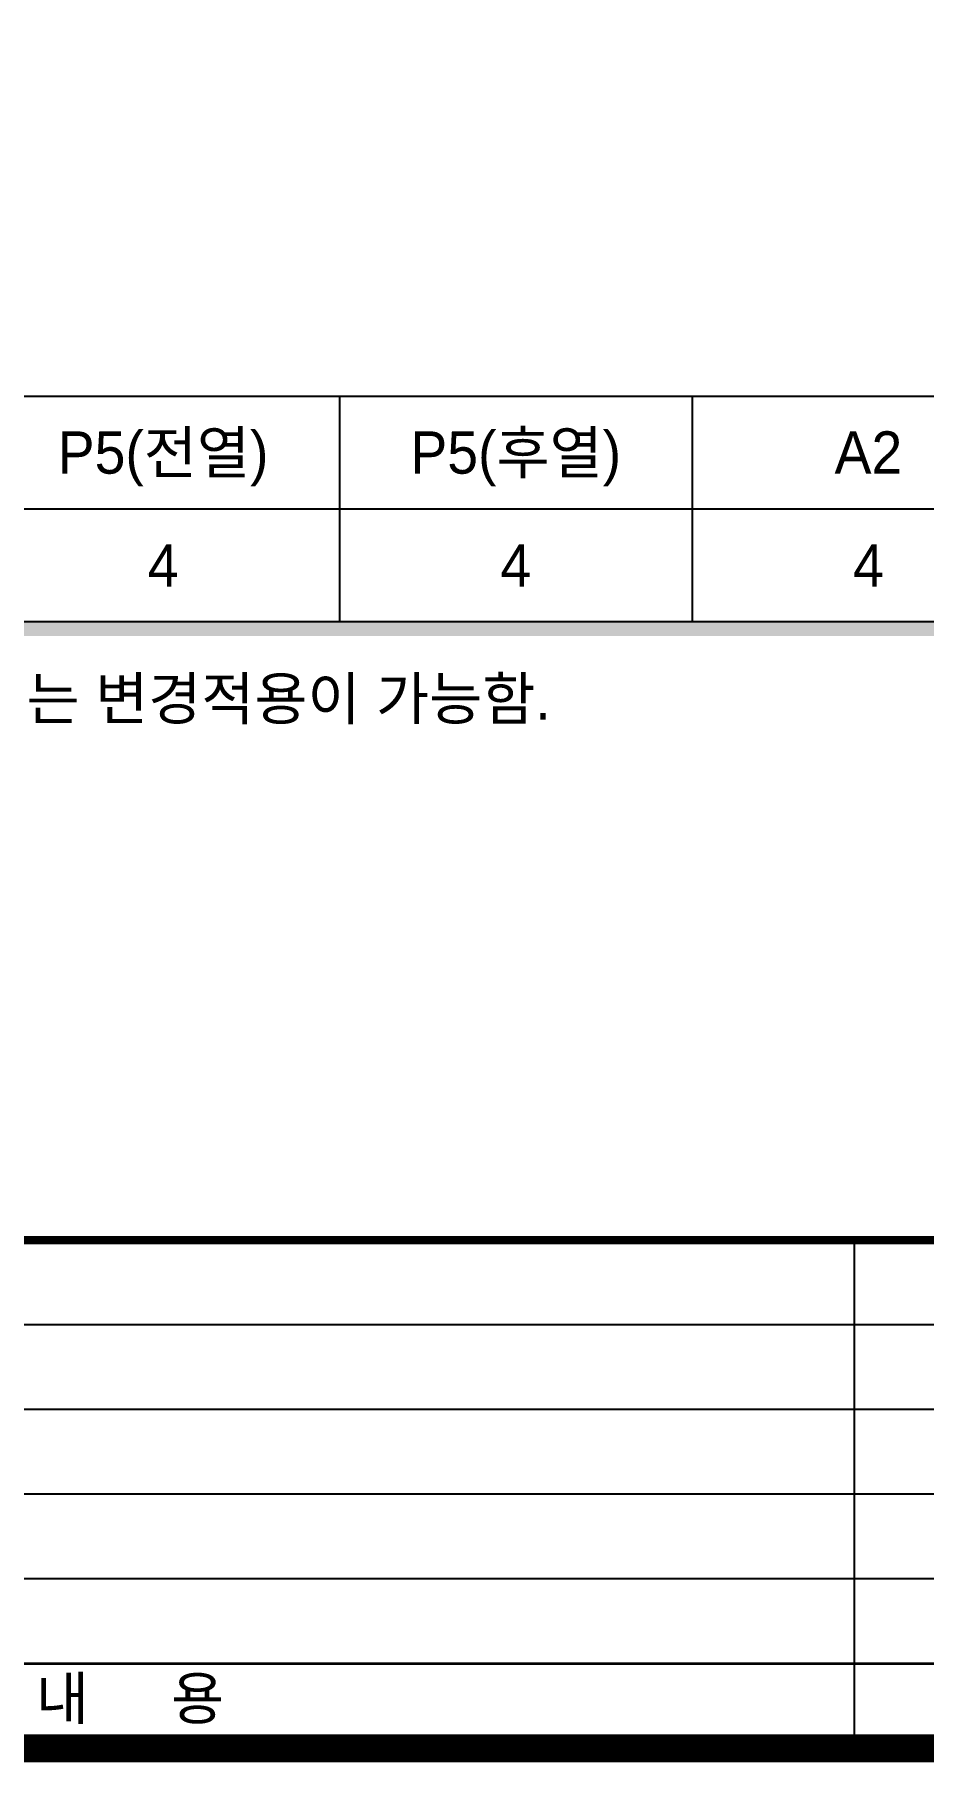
# Model space of a CAD drawing. Header units: feet. Extents: x 0 to 336400, y 0 to 237600.
# Drawn here: x 161950 to 187156, y 7600 to 56572 of the extents above; entities that cross this region are included whole.
import ezdxf
from ezdxf.enums import TextEntityAlignment as Align

# ---------------------------------------------------------------- set-up
doc = ezdxf.new("R2010")
doc.units = ezdxf.units.FT
doc.header["$LTSCALE"] = 2200
doc.header["$MEASUREMENT"] = 0
for name, color, linetype in [('CS-TABL-LIN1', 4, 'CONTINUOUS'), ('CS-TABL-LIN2', 1, 'CONTINUOUS'), ('CS-TABL-TEX2', 3, 'CONTINUOUS'), ('CX-BORD', 3, 'CONTINUOUS'), ('CX-BORD-LIN1', 4, 'CONTINUOUS'), ('CX-BORD-LIN2', 3, 'CONTINUOUS'), ('CX-BORD-TEX2', 7, 'CONTINUOUS'), ('CX-BORD-TEX3', 6, 'CONTINUOUS')]:
    doc.layers.add(name, color=color, linetype=linetype)
doc.styles.add('A_STANDARD', font='')
doc.styles.add('TB_TEXT', font='')
doc.styles.add('TB_WBTXT', font='')
doc.styles.add('TB_WMTXT', font='')
doc.styles.get('A_STANDARD').set_extended_font_data('Dotum')
doc.styles.get('TB_TEXT').set_extended_font_data('DotumChe')
doc.styles.get('TB_WBTXT').set_extended_font_data('Dotum')
doc.styles.get('TB_WMTXT').set_extended_font_data('DotumChe')

# ---------------------------------------------------------------- blocks, each defined once
blk = doc.blocks.new('CXBLKA1')
at = {"layer": 'CX-BORD-LIN1', "const_width": 2}
blk.add_lwpolyline([(796, 0), (0, 0), (0, 554), (796, 554)], close=True, dxfattribs=at)
at = {"layer": 'CX-BORD-LIN1'}
for points, const_width in [([(796, 36), (0, 36)], 0.6), ([(558, 6), (270, 6)], 0.2)]:
    blk.add_lwpolyline(points, dxfattribs=dict(at, const_width=const_width))
blk.add_lwpolyline([(438, 0), (438, 36)], dxfattribs=at)
blk.add_lwpolyline([(438, 0), (438, 36)], dxfattribs=at)
at = {"layer": 'CX-BORD-LIN2'}
blk.add_line((558, 30), (270, 30), dxfattribs=at)
for points in [[(558, 24), (270, 24)], [(558, 18), (270, 18)], [(558, 12), (270, 12)]]:
    blk.add_lwpolyline(points, dxfattribs=at)
at = {"layer": 'CX-BORD-LIN1', "style": 'TB_TEXT'}
for tag, height, p in [('TR_RDAT5', 3.5, (317.5, 33)), ('TR_DGN5', 3.5, (451.12, 33)), ('TR_CHK5', 3.5, (491.12, 33)), ('TR_APP5', 3.5, (531.12, 33)), ('TR_RNUM5', 3, (285.11, 32.64)), ('TR_RDAT4', 3.5, (317.5, 27)), ('TR_DGN4', 3.5, (451.12, 27)), ('TR_CHK4', 3.5, (491.12, 27)), ('TR_APP4', 3.5, (531.12, 27)), ('TR_RNUM4', 3, (285.11, 26.64)), ('TR_RNUM3', 3, (285.11, 20.64)), ('TR_RDAT3', 3.5, (317.5, 21)), ('TR_DGN3', 3.5, (451.12, 21)), ('TR_CHK3', 3.5, (491.12, 21)), ('TR_APP3', 3.5, (531.12, 21)), ('TR_RNUM2', 3, (285.11, 14.64)), ('TR_RDAT2', 3.5, (317.5, 15)), ('TR_DGN2', 3.5, (451.12, 15)), ('TR_CHK2', 3.5, (491.12, 15)), ('TR_APP2', 3.5, (531.12, 15)), ('TR_RNUM1', 3, (285.11, 8.64)), ('TR_RDAT1', 3.5, (317.5, 9)), ('TR_DGN1', 3.5, (451.12, 9)), ('TR_CHK1', 3.5, (491.12, 9)), ('TR_APP1', 3.5, (531.12, 9))]:
    blk.add_attdef(tag, text='', height=height, dxfattribs=at).set_placement(p, align=Align.MIDDLE_CENTER)
for tag, p in [('TR_RCON5', (342.3, 33)), ('TR_RCON4', (342.3, 27)), ('TR_RCON3', (342.3, 21)), ('TR_RCON2', (342.3, 15)), ('TR_RCON1', (342.3, 9))]:
    blk.add_attdef(tag, text='', height=3.5, dxfattribs=at).set_placement(p, align=Align.MIDDLE_LEFT)
at = {"layer": 'CX-BORD-LIN2', "style": 'TB_TEXT'}
blk.add_attdef('TD_VERSION', text='', height=3, rotation=90, dxfattribs=at).set_placement((800.5, 48.01), align=Align.MIDDLE_CENTER)
at = {"layer": 'CX-BORD-TEX2', "style": 'TB_WMTXT'}
for tag, height, p in [('TB_CNAME', 5, (15.34, 531.83)), ('TB_CSCOP', 4, (16.63, 523.83))]:
    blk.add_attdef(tag, text='', height=height, dxfattribs=at).set_placement(p, align=Align.BOTTOM_LEFT)
at = {"layer": 'CX-BORD-TEX2', "style": 'TB_WBTXT'}
for tag, height, p in [('TB_MTITIL', 10, (398, 533.33)), ('TB_STITL', 7, (398, 518.33))]:
    blk.add_attdef(tag, text='', height=height, dxfattribs=at).set_placement(p, align=Align.MIDDLE_CENTER)
at = {"layer": 'CX-BORD-TEX3', "style": 'TB_TEXT'}
blk.add_text('내   용', height=3, dxfattribs=at).set_placement((386.64, 3.58), align=Align.MIDDLE)
for tag, height, p in [('TD_LNDST', 4.5, (215, 31.5)), ('TD_DSECT', 4.5, (605.5, 31.5)), ('TD_DDIST', 4.5, (654.5, 31.5)), ('TD_DNAME_TOP', 4.5, (755, 27.96)), ('TD_CSECT', 4.5, (605.5, 22.5)), ('TD_CDIST', 4.5, (654.5, 22.5)), ('TD_DNAME_MAIN', 4.5, (755, 21.47)), ('TD_CCOMP', 4.5, (215, 13.59)), ('TD_HSCAL', 4.5, (620.88, 13.75)), ('TD_VSCAL', 4.5, (656.86, 13.75)), ('TD_DNAME_BOT', 3, (755, 15.25)), ('TD_FIELD', 4.5, (180, 5.13)), ('TD_CSTEP', 4.5, (250.74, 5.13)), ('TD_DWGCODE', 4.5, (637, 4.79)), ('TD_DWGNO', 4.5, (755, 5))]:
    blk.add_attdef(tag, text='', height=height, dxfattribs=at).set_placement(p, align=Align.MIDDLE_CENTER)
for tag, height, width, p in [('TD_DCOMP', 4.5, 0.95, (215, 22.59)), ('TD_CNAME', 5, 0.78, (65, 7.6))]:
    blk.add_attdef(tag, text='', height=height, dxfattribs=dict(at, width=width)).set_placement(p, align=Align.MIDDLE_CENTER)

msp = doc.modelspace()

# ---------------------------------------------------------------- linework, layer by layer
at = {"layer": 'CS-TABL-LIN1'}
msp.add_line((48595, 43126), (200595, 43126), dxfattribs=at)
msp.add_lwpolyline([(48595, 46326), (200595, 46326), (200595, 39926), (48595, 39926)], close=True, dxfattribs=at)
msp.add_solid([(48995, 39926), (200995, 39926), (48995, 39526), (200995, 39526)], dxfattribs=at)
at = {"layer": 'CS-TABL-LIN2'}
for p, q in [((170595, 46326), (170595, 39926)), ((180595, 46326), (180595, 39926)), ((56595, 43126), (200595, 43126))]:
    msp.add_line(p, q, dxfattribs=at)

# ---------------------------------------------------------------- block references
at = {"layer": 'CX-BORD', "xscale": 400, "yscale": 400, "zscale": 400}
msp.add_blockref('CXBLKA1', (10000, 8000), dxfattribs=at)

# ---------------------------------------------------------------- texts
at = {"layer": 'CS-TABL-TEX2', "style": 'A_STANDARD'}
for s, p in [('P5(전열)', (165595, 44126)), ('P5(후열)', (175595, 44126)), ('A2', (185595, 44126)), ('4', (165595, 40926)), ('4', (175595, 40926)), ('4', (185595, 40926)), ('주) 본 설계에 반영된 지진격리시스템은 임의의 지진격리받침 형식에 대한 특성을 반영한 설계이며, 시공시 동등 이상의 성능을 가진 지진격리 시스템에 대해서는 변경적용이 가능함.', (116346, 37153))]:
    msp.add_text(s, height=1200, dxfattribs=at).set_placement(p, align=Align.CENTER)

doc.saveas('drawing.dxf')
